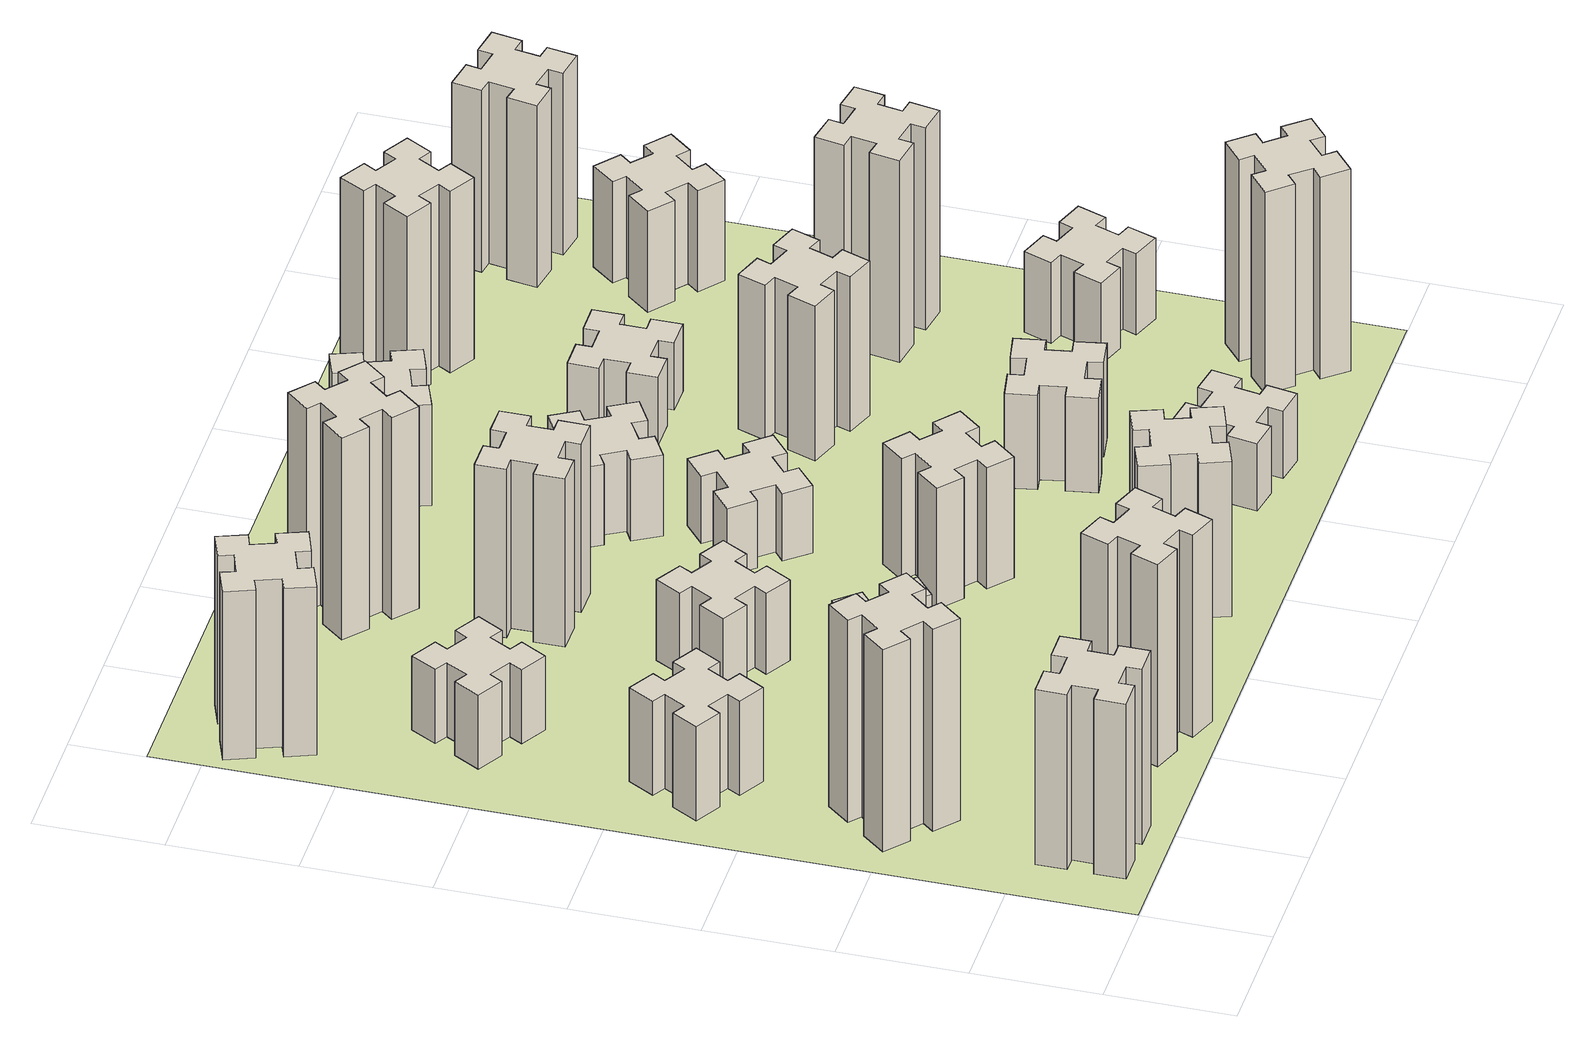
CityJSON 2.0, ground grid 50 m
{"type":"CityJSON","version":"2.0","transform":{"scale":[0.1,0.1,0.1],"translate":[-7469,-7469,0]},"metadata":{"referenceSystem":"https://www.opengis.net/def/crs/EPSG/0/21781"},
"CityObjects":{
"building1":{"type":"Building","attributes":{"class":"1000","function":"1000","usage":"1000","yearOfConstruction":2016,"roofType":"1000","measuredHeight":78,"storeysAboveGround":30,"storeysBelowGround":0},"geometry":[{"type":"Solid","lod":"1","boundaries":[[[[0,1,2,3,4,5,6,7,8,9,10,11,12,13,14,15,16,17,18,19]],[[17,16,20,21]],[[16,15,22,20]],[[15,14,23,22]],[[14,13,24,23]],[[13,12,25,24]],[[12,11,26,25]],[[11,10,27,26]],[[10,9,28,27]],[[9,8,29,28]],[[8,7,30,29]],[[7,6,31,30]],[[6,5,32,31]],[[5,4,33,32]],[[4,3,34,33]],[[3,2,35,34]],[[2,1,36,35]],[[1,0,37,36]],[[0,19,38,37]],[[19,18,39,38]],[[18,17,21,39]],[[24,25,26,27,28,29,30,31,32,33,34,35,36,37,38,39,21,20,22,23]]]]}]},
"building2":{"type":"Building","attributes":{"class":"1000","function":"1000","usage":"1000","yearOfConstruction":2016,"roofType":"1000","measuredHeight":90,"storeysAboveGround":30,"storeysBelowGround":0},"geometry":[{"type":"Solid","lod":"1","boundaries":[[[[40,41,42,43,44,45,46,47,48,49,50,51,52,53,54,55,56,57,58,59]],[[57,56,60,61]],[[56,55,62,60]],[[55,54,63,62]],[[54,53,64,63]],[[53,52,65,64]],[[52,51,66,65]],[[51,50,67,66]],[[50,49,68,67]],[[49,48,69,68]],[[48,47,70,69]],[[47,46,71,70]],[[46,45,72,71]],[[45,44,73,72]],[[44,43,74,73]],[[43,42,75,74]],[[42,41,76,75]],[[41,40,77,76]],[[40,59,78,77]],[[59,58,79,78]],[[58,57,61,79]],[[64,65,66,67,68,69,70,71,72,73,74,75,76,77,78,79,61,60,62,63]]]]}]},
"building3":{"type":"Building","attributes":{"class":"1000","function":"1000","usage":"1000","yearOfConstruction":2016,"roofType":"1000","measuredHeight":42,"storeysAboveGround":30,"storeysBelowGround":0},"geometry":[{"type":"Solid","lod":"1","boundaries":[[[[80,81,82,83,84,85,86,87,88,89,90,91,92,93,94,95,96,97,98,99]],[[97,96,100,101]],[[96,95,102,100]],[[95,94,103,102]],[[94,93,104,103]],[[93,92,105,104]],[[92,91,106,105]],[[91,90,107,106]],[[90,89,108,107]],[[89,88,109,108]],[[88,87,110,109]],[[87,86,111,110]],[[86,85,112,111]],[[85,84,113,112]],[[84,83,114,113]],[[83,82,115,114]],[[82,81,116,115]],[[81,80,117,116]],[[80,99,118,117]],[[99,98,119,118]],[[98,97,101,119]],[[104,105,106,107,108,109,110,111,112,113,114,115,116,117,118,119,101,100,102,103]]]]}]},
"building4":{"type":"Building","attributes":{"class":"1000","function":"1000","usage":"1000","yearOfConstruction":2016,"roofType":"1000","measuredHeight":90,"storeysAboveGround":30,"storeysBelowGround":0},"geometry":[{"type":"Solid","lod":"1","boundaries":[[[[120,121,122,123,124,125,126,127,128,129,130,131,132,133,134,135,136,137,138,139]],[[137,136,140,141]],[[136,135,142,140]],[[135,134,143,142]],[[134,133,144,143]],[[133,132,145,144]],[[132,131,146,145]],[[131,130,147,146]],[[130,129,148,147]],[[129,128,149,148]],[[128,127,150,149]],[[127,126,151,150]],[[126,125,152,151]],[[125,124,153,152]],[[124,123,154,153]],[[123,122,155,154]],[[122,121,156,155]],[[121,120,157,156]],[[120,139,158,157]],[[139,138,159,158]],[[138,137,141,159]],[[144,145,146,147,148,149,150,151,152,153,154,155,156,157,158,159,141,140,142,143]]]]}]},
"building5":{"type":"Building","attributes":{"class":"1000","function":"1000","usage":"1000","yearOfConstruction":2016,"roofType":"1000","measuredHeight":33,"storeysAboveGround":30,"storeysBelowGround":0},"geometry":[{"type":"Solid","lod":"1","boundaries":[[[[160,161,162,163,164,165,166,167,168,169,170,171,172,173,174,175,176,177,178,179]],[[177,176,180,181]],[[176,175,182,180]],[[175,174,183,182]],[[174,173,184,183]],[[173,172,185,184]],[[172,171,186,185]],[[171,170,187,186]],[[170,169,188,187]],[[169,168,189,188]],[[168,167,190,189]],[[167,166,191,190]],[[166,165,192,191]],[[165,164,193,192]],[[164,163,194,193]],[[163,162,195,194]],[[162,161,196,195]],[[161,160,197,196]],[[160,179,198,197]],[[179,178,199,198]],[[178,177,181,199]],[[184,185,186,187,188,189,190,191,192,193,194,195,196,197,198,199,181,180,182,183]]]]}]},
"building6":{"type":"Building","attributes":{"class":"1000","function":"1000","usage":"1000","yearOfConstruction":2016,"roofType":"1000","measuredHeight":75,"storeysAboveGround":30,"storeysBelowGround":0},"geometry":[{"type":"Solid","lod":"1","boundaries":[[[[200,201,202,203,204,205,206,207,208,209,210,211,212,213,214,215,216,217,218,219]],[[217,216,220,221]],[[216,215,222,220]],[[215,214,223,222]],[[214,213,224,223]],[[213,212,225,224]],[[212,211,226,225]],[[211,210,227,226]],[[210,209,228,227]],[[209,208,229,228]],[[208,207,230,229]],[[207,206,231,230]],[[206,205,232,231]],[[205,204,233,232]],[[204,203,234,233]],[[203,202,235,234]],[[202,201,236,235]],[[201,200,237,236]],[[200,219,238,237]],[[219,218,239,238]],[[218,217,221,239]],[[224,225,226,227,228,229,230,231,232,233,234,235,236,237,238,239,221,220,222,223]]]]}]},
"building7":{"type":"Building","attributes":{"class":"1000","function":"1000","usage":"1000","yearOfConstruction":2016,"roofType":"1000","measuredHeight":33,"storeysAboveGround":30,"storeysBelowGround":0},"geometry":[{"type":"Solid","lod":"1","boundaries":[[[[240,241,242,243,244,245,246,247,248,249,250,251,252,253,254,255,256,257,258,259]],[[257,256,260,261]],[[256,255,262,260]],[[255,254,263,262]],[[254,253,264,263]],[[253,252,265,264]],[[252,251,266,265]],[[251,250,267,266]],[[250,249,268,267]],[[249,248,269,268]],[[248,247,270,269]],[[247,246,271,270]],[[246,245,272,271]],[[245,244,273,272]],[[244,243,274,273]],[[243,242,275,274]],[[242,241,276,275]],[[241,240,277,276]],[[240,259,278,277]],[[259,258,279,278]],[[258,257,261,279]],[[264,265,266,267,268,269,270,271,272,273,274,275,276,277,278,279,261,260,262,263]]]]}]},
"building8":{"type":"Building","attributes":{"class":"1000","function":"1000","usage":"1000","yearOfConstruction":2016,"roofType":"1000","measuredHeight":36,"storeysAboveGround":30,"storeysBelowGround":0},"geometry":[{"type":"Solid","lod":"1","boundaries":[[[[280,281,282,283,284,285,286,287,288,289,290,291,292,293,294,295,296,297,298,299]],[[297,296,300,301]],[[296,295,302,300]],[[295,294,303,302]],[[294,293,304,303]],[[293,292,305,304]],[[292,291,306,305]],[[291,290,307,306]],[[290,289,308,307]],[[289,288,309,308]],[[288,287,310,309]],[[287,286,311,310]],[[286,285,312,311]],[[285,284,313,312]],[[284,283,314,313]],[[283,282,315,314]],[[282,281,316,315]],[[281,280,317,316]],[[280,299,318,317]],[[299,298,319,318]],[[298,297,301,319]],[[304,305,306,307,308,309,310,311,312,313,314,315,316,317,318,319,301,300,302,303]]]]}]},
"building9":{"type":"Building","attributes":{"class":"1000","function":"1000","usage":"1000","yearOfConstruction":2016,"roofType":"1000","measuredHeight":75,"storeysAboveGround":30,"storeysBelowGround":0},"geometry":[{"type":"Solid","lod":"1","boundaries":[[[[320,321,322,323,324,325,326,327,328,329,330,331,332,333,334,335,336,337,338,339]],[[337,336,340,341]],[[336,335,342,340]],[[335,334,343,342]],[[334,333,344,343]],[[333,332,345,344]],[[332,331,346,345]],[[331,330,347,346]],[[330,329,348,347]],[[329,328,349,348]],[[328,327,350,349]],[[327,326,351,350]],[[326,325,352,351]],[[325,324,353,352]],[[324,323,354,353]],[[323,322,355,354]],[[322,321,356,355]],[[321,320,357,356]],[[320,339,358,357]],[[339,338,359,358]],[[338,337,341,359]],[[344,345,346,347,348,349,350,351,352,353,354,355,356,357,358,359,341,340,342,343]]]]}]},
"building10":{"type":"Building","attributes":{"class":"1000","function":"1000","usage":"1000","yearOfConstruction":2016,"roofType":"1000","measuredHeight":69,"storeysAboveGround":30,"storeysBelowGround":0},"geometry":[{"type":"Solid","lod":"1","boundaries":[[[[360,361,362,363,364,365,366,367,368,369,370,371,372,373,374,375,376,377,378,379]],[[377,376,380,381]],[[376,375,382,380]],[[375,374,383,382]],[[374,373,384,383]],[[373,372,385,384]],[[372,371,386,385]],[[371,370,387,386]],[[370,369,388,387]],[[369,368,389,388]],[[368,367,390,389]],[[367,366,391,390]],[[366,365,392,391]],[[365,364,393,392]],[[364,363,394,393]],[[363,362,395,394]],[[362,361,396,395]],[[361,360,397,396]],[[360,379,398,397]],[[379,378,399,398]],[[378,377,381,399]],[[384,385,386,387,388,389,390,391,392,393,394,395,396,397,398,399,381,380,382,383]]]]}]},
"building11":{"type":"Building","attributes":{"class":"1000","function":"1000","usage":"1000","yearOfConstruction":2016,"roofType":"1000","measuredHeight":90,"storeysAboveGround":30,"storeysBelowGround":0},"geometry":[{"type":"Solid","lod":"1","boundaries":[[[[400,401,402,403,404,405,406,407,408,409,410,411,412,413,414,415,416,417,418,419]],[[417,416,420,421]],[[416,415,422,420]],[[415,414,423,422]],[[414,413,424,423]],[[413,412,425,424]],[[412,411,426,425]],[[411,410,427,426]],[[410,409,428,427]],[[409,408,429,428]],[[408,407,430,429]],[[407,406,431,430]],[[406,405,432,431]],[[405,404,433,432]],[[404,403,434,433]],[[403,402,435,434]],[[402,401,436,435]],[[401,400,437,436]],[[400,419,438,437]],[[419,418,439,438]],[[418,417,421,439]],[[424,425,426,427,428,429,430,431,432,433,434,435,436,437,438,439,421,420,422,423]]]]}]},
"building12":{"type":"Building","attributes":{"class":"1000","function":"1000","usage":"1000","yearOfConstruction":2016,"roofType":"1000","measuredHeight":54,"storeysAboveGround":30,"storeysBelowGround":0},"geometry":[{"type":"Solid","lod":"1","boundaries":[[[[440,441,442,443,444,445,446,447,448,449,450,451,452,453,454,455,456,457,458,459]],[[457,456,460,461]],[[456,455,462,460]],[[455,454,463,462]],[[454,453,464,463]],[[453,452,465,464]],[[452,451,466,465]],[[451,450,467,466]],[[450,449,468,467]],[[449,448,469,468]],[[448,447,470,469]],[[447,446,471,470]],[[446,445,472,471]],[[445,444,473,472]],[[444,443,474,473]],[[443,442,475,474]],[[442,441,476,475]],[[441,440,477,476]],[[440,459,478,477]],[[459,458,479,478]],[[458,457,461,479]],[[464,465,466,467,468,469,470,471,472,473,474,475,476,477,478,479,461,460,462,463]]]]}]},
"building13":{"type":"Building","attributes":{"class":"1000","function":"1000","usage":"1000","yearOfConstruction":2016,"roofType":"1000","measuredHeight":30,"storeysAboveGround":30,"storeysBelowGround":0},"geometry":[{"type":"Solid","lod":"1","boundaries":[[[[480,481,482,483,484,485,486,487,488,489,490,491,492,493,494,495,496,497,498,499]],[[497,496,500,501]],[[496,495,502,500]],[[495,494,503,502]],[[494,493,504,503]],[[493,492,505,504]],[[492,491,506,505]],[[491,490,507,506]],[[490,489,508,507]],[[489,488,509,508]],[[488,487,510,509]],[[487,486,511,510]],[[486,485,512,511]],[[485,484,513,512]],[[484,483,514,513]],[[483,482,515,514]],[[482,481,516,515]],[[481,480,517,516]],[[480,499,518,517]],[[499,498,519,518]],[[498,497,501,519]],[[504,505,506,507,508,509,510,511,512,513,514,515,516,517,518,519,501,500,502,503]]]]}]},
"building14":{"type":"Building","attributes":{"class":"1000","function":"1000","usage":"1000","yearOfConstruction":2016,"roofType":"1000","measuredHeight":36,"storeysAboveGround":30,"storeysBelowGround":0},"geometry":[{"type":"Solid","lod":"1","boundaries":[[[[520,521,522,523,524,525,526,527,528,529,530,531,532,533,534,535,536,537,538,539]],[[537,536,540,541]],[[536,535,542,540]],[[535,534,543,542]],[[534,533,544,543]],[[533,532,545,544]],[[532,531,546,545]],[[531,530,547,546]],[[530,529,548,547]],[[529,528,549,548]],[[528,527,550,549]],[[527,526,551,550]],[[526,525,552,551]],[[525,524,553,552]],[[524,523,554,553]],[[523,522,555,554]],[[522,521,556,555]],[[521,520,557,556]],[[520,539,558,557]],[[539,538,559,558]],[[538,537,541,559]],[[544,545,546,547,548,549,550,551,552,553,554,555,556,557,558,559,541,540,542,543]]]]}]},
"building15":{"type":"Building","attributes":{"class":"1000","function":"1000","usage":"1000","yearOfConstruction":2016,"roofType":"1000","measuredHeight":30,"storeysAboveGround":30,"storeysBelowGround":0},"geometry":[{"type":"Solid","lod":"1","boundaries":[[[[560,561,562,563,564,565,566,567,568,569,570,571,572,573,574,575,576,577,578,579]],[[577,576,580,581]],[[576,575,582,580]],[[575,574,583,582]],[[574,573,584,583]],[[573,572,585,584]],[[572,571,586,585]],[[571,570,587,586]],[[570,569,588,587]],[[569,568,589,588]],[[568,567,590,589]],[[567,566,591,590]],[[566,565,592,591]],[[565,564,593,592]],[[564,563,594,593]],[[563,562,595,594]],[[562,561,596,595]],[[561,560,597,596]],[[560,579,598,597]],[[579,578,599,598]],[[578,577,581,599]],[[584,585,586,587,588,589,590,591,592,593,594,595,596,597,598,599,581,580,582,583]]]]}]},
"building16":{"type":"Building","attributes":{"class":"1000","function":"1000","usage":"1000","yearOfConstruction":2016,"roofType":"1000","measuredHeight":45,"storeysAboveGround":30,"storeysBelowGround":0},"geometry":[{"type":"Solid","lod":"1","boundaries":[[[[600,601,602,603,604,605,606,607,608,609,610,611,612,613,614,615,616,617,618,619]],[[617,616,620,621]],[[616,615,622,620]],[[615,614,623,622]],[[614,613,624,623]],[[613,612,625,624]],[[612,611,626,625]],[[611,610,627,626]],[[610,609,628,627]],[[609,608,629,628]],[[608,607,630,629]],[[607,606,631,630]],[[606,605,632,631]],[[605,604,633,632]],[[604,603,634,633]],[[603,602,635,634]],[[602,601,636,635]],[[601,600,637,636]],[[600,619,638,637]],[[619,618,639,638]],[[618,617,621,639]],[[624,625,626,627,628,629,630,631,632,633,634,635,636,637,638,639,621,620,622,623]]]]}]},
"building17":{"type":"Building","attributes":{"class":"1000","function":"1000","usage":"1000","yearOfConstruction":2016,"roofType":"1000","measuredHeight":42,"storeysAboveGround":30,"storeysBelowGround":0},"geometry":[{"type":"Solid","lod":"1","boundaries":[[[[640,641,642,643,644,645,646,647,648,649,650,651,652,653,654,655,656,657,658,659]],[[657,656,660,661]],[[656,655,662,660]],[[655,654,663,662]],[[654,653,664,663]],[[653,652,665,664]],[[652,651,666,665]],[[651,650,667,666]],[[650,649,668,667]],[[649,648,669,668]],[[648,647,670,669]],[[647,646,671,670]],[[646,645,672,671]],[[645,644,673,672]],[[644,643,674,673]],[[643,642,675,674]],[[642,641,676,675]],[[641,640,677,676]],[[640,659,678,677]],[[659,658,679,678]],[[658,657,661,679]],[[664,665,666,667,668,669,670,671,672,673,674,675,676,677,678,679,661,660,662,663]]]]}]},
"building18":{"type":"Building","attributes":{"class":"1000","function":"1000","usage":"1000","yearOfConstruction":2016,"roofType":"1000","measuredHeight":69,"storeysAboveGround":30,"storeysBelowGround":0},"geometry":[{"type":"Solid","lod":"1","boundaries":[[[[680,681,682,683,684,685,686,687,688,689,690,691,692,693,694,695,696,697,698,699]],[[697,696,700,701]],[[696,695,702,700]],[[695,694,703,702]],[[694,693,704,703]],[[693,692,705,704]],[[692,691,706,705]],[[691,690,707,706]],[[690,689,708,707]],[[689,688,709,708]],[[688,687,710,709]],[[687,686,711,710]],[[686,685,712,711]],[[685,684,713,712]],[[684,683,714,713]],[[683,682,715,714]],[[682,681,716,715]],[[681,680,717,716]],[[680,699,718,717]],[[699,698,719,718]],[[698,697,701,719]],[[704,705,706,707,708,709,710,711,712,713,714,715,716,717,718,719,701,700,702,703]]]]}]},
"building19":{"type":"Building","attributes":{"class":"1000","function":"1000","usage":"1000","yearOfConstruction":2016,"roofType":"1000","measuredHeight":30,"storeysAboveGround":30,"storeysBelowGround":0},"geometry":[{"type":"Solid","lod":"1","boundaries":[[[[720,721,722,723,724,725,726,727,728,729,730,731,732,733,734,735,736,737,738,739]],[[737,736,740,741]],[[736,735,742,740]],[[735,734,743,742]],[[734,733,744,743]],[[733,732,745,744]],[[732,731,746,745]],[[731,730,747,746]],[[730,729,748,747]],[[729,728,749,748]],[[728,727,750,749]],[[727,726,751,750]],[[726,725,752,751]],[[725,724,753,752]],[[724,723,754,753]],[[723,722,755,754]],[[722,721,756,755]],[[721,720,757,756]],[[720,739,758,757]],[[739,738,759,758]],[[738,737,741,759]],[[744,745,746,747,748,749,750,751,752,753,754,755,756,757,758,759,741,740,742,743]]]]}]},
"building20":{"type":"Building","attributes":{"class":"1000","function":"1000","usage":"1000","yearOfConstruction":2016,"roofType":"1000","measuredHeight":90,"storeysAboveGround":30,"storeysBelowGround":0},"geometry":[{"type":"Solid","lod":"1","boundaries":[[[[760,761,762,763,764,765,766,767,768,769,770,771,772,773,774,775,776,777,778,779]],[[777,776,780,781]],[[776,775,782,780]],[[775,774,783,782]],[[774,773,784,783]],[[773,772,785,784]],[[772,771,786,785]],[[771,770,787,786]],[[770,769,788,787]],[[769,768,789,788]],[[768,767,790,789]],[[767,766,791,790]],[[766,765,792,791]],[[765,764,793,792]],[[764,763,794,793]],[[763,762,795,794]],[[762,761,796,795]],[[761,760,797,796]],[[760,779,798,797]],[[779,778,799,798]],[[778,777,781,799]],[[784,785,786,787,788,789,790,791,792,793,794,795,796,797,798,799,781,780,782,783]]]]}]},
"building21":{"type":"Building","attributes":{"class":"1000","function":"1000","usage":"1000","yearOfConstruction":2016,"roofType":"1000","measuredHeight":81,"storeysAboveGround":30,"storeysBelowGround":0},"geometry":[{"type":"Solid","lod":"1","boundaries":[[[[800,801,802,803,804,805,806,807,808,809,810,811,812,813,814,815,816,817,818,819]],[[817,816,820,821]],[[816,815,822,820]],[[815,814,823,822]],[[814,813,824,823]],[[813,812,825,824]],[[812,811,826,825]],[[811,810,827,826]],[[810,809,828,827]],[[809,808,829,828]],[[808,807,830,829]],[[807,806,831,830]],[[806,805,832,831]],[[805,804,833,832]],[[804,803,834,833]],[[803,802,835,834]],[[802,801,836,835]],[[801,800,837,836]],[[800,819,838,837]],[[819,818,839,838]],[[818,817,821,839]],[[824,825,826,827,828,829,830,831,832,833,834,835,836,837,838,839,821,820,822,823]]]]}]},
"building22":{"type":"Building","attributes":{"class":"1000","function":"1000","usage":"1000","yearOfConstruction":2016,"roofType":"1000","measuredHeight":36,"storeysAboveGround":30,"storeysBelowGround":0},"geometry":[{"type":"Solid","lod":"1","boundaries":[[[[840,841,842,843,844,845,846,847,848,849,850,851,852,853,854,855,856,857,858,859]],[[857,856,860,861]],[[856,855,862,860]],[[855,854,863,862]],[[854,853,864,863]],[[853,852,865,864]],[[852,851,866,865]],[[851,850,867,866]],[[850,849,868,867]],[[849,848,869,868]],[[848,847,870,869]],[[847,846,871,870]],[[846,845,872,871]],[[845,844,873,872]],[[844,843,874,873]],[[843,842,875,874]],[[842,841,876,875]],[[841,840,877,876]],[[840,859,878,877]],[[859,858,879,878]],[[858,857,861,879]],[[864,865,866,867,868,869,870,871,872,873,874,875,876,877,878,879,861,860,862,863]]]]}]},
"building23":{"type":"Building","attributes":{"class":"1000","function":"1000","usage":"1000","yearOfConstruction":2016,"roofType":"1000","measuredHeight":90,"storeysAboveGround":30,"storeysBelowGround":0},"geometry":[{"type":"Solid","lod":"1","boundaries":[[[[880,881,882,883,884,885,886,887,888,889,890,891,892,893,894,895,896,897,898,899]],[[897,896,900,901]],[[896,895,902,900]],[[895,894,903,902]],[[894,893,904,903]],[[893,892,905,904]],[[892,891,906,905]],[[891,890,907,906]],[[890,889,908,907]],[[889,888,909,908]],[[888,887,910,909]],[[887,886,911,910]],[[886,885,912,911]],[[885,884,913,912]],[[884,883,914,913]],[[883,882,915,914]],[[882,881,916,915]],[[881,880,917,916]],[[880,899,918,917]],[[899,898,919,918]],[[898,897,901,919]],[[904,905,906,907,908,909,910,911,912,913,914,915,916,917,918,919,901,900,902,903]]]]}]},
"building24":{"type":"Building","attributes":{"class":"1000","function":"1000","usage":"1000","yearOfConstruction":2016,"roofType":"1000","measuredHeight":45,"storeysAboveGround":30,"storeysBelowGround":0},"geometry":[{"type":"Solid","lod":"1","boundaries":[[[[920,921,922,923,924,925,926,927,928,929,930,931,932,933,934,935,936,937,938,939]],[[937,936,940,941]],[[936,935,942,940]],[[935,934,943,942]],[[934,933,944,943]],[[933,932,945,944]],[[932,931,946,945]],[[931,930,947,946]],[[930,929,948,947]],[[929,928,949,948]],[[928,927,950,949]],[[927,926,951,950]],[[926,925,952,951]],[[925,924,953,952]],[[924,923,954,953]],[[923,922,955,954]],[[922,921,956,955]],[[921,920,957,956]],[[920,939,958,957]],[[939,938,959,958]],[[938,937,941,959]],[[944,945,946,947,948,949,950,951,952,953,954,955,956,957,958,959,941,940,942,943]]]]}]},
"building25":{"type":"Building","attributes":{"class":"1000","function":"1000","usage":"1000","yearOfConstruction":2016,"roofType":"1000","measuredHeight":81,"storeysAboveGround":30,"storeysBelowGround":0},"geometry":[{"type":"Solid","lod":"1","boundaries":[[[[960,961,962,963,964,965,966,967,968,969,970,971,972,973,974,975,976,977,978,979]],[[977,976,980,981]],[[976,975,982,980]],[[975,974,983,982]],[[974,973,984,983]],[[973,972,985,984]],[[972,971,986,985]],[[971,970,987,986]],[[970,969,988,987]],[[969,968,989,988]],[[968,967,990,989]],[[967,966,991,990]],[[966,965,992,991]],[[965,964,993,992]],[[964,963,994,993]],[[963,962,995,994]],[[962,961,996,995]],[[961,960,997,996]],[[960,979,998,997]],[[979,978,999,998]],[[978,977,981,999]],[[984,985,986,987,988,989,990,991,992,993,994,995,996,997,998,999,981,980,982,983]]]]}]},
"landuse1":{"type":"LandUse","attributes":{"name":"plot1","function":"1010"},"geometry":[{"type":"MultiSurface","lod":"1","boundaries":[[[1000,1001,1002,1003]]]}]}
},
"vertices":[
[265,325,0],[265,225,0],[205,225,0],[205,105,0],[325,105,0],[325,165,0],[425,165,0],[425,105,0],[545,105,0],[545,225,0],[485,225,0],[485,325,0],[545,325,0],[545,445,0],[425,445,0],[425,385,0],[325,385,0],[325,445,0],[205,445,0],[205,325,0],[325,385,780],[325,445,780],[425,385,780],[425,445,780],[545,445,780],[545,325,780],[485,325,780],[485,225,780],[545,225,780],[545,105,780],[425,105,780],[425,165,780],[325,165,780],[325,105,780],[205,105,780],[205,225,780],[265,225,780],[265,325,780],[205,325,780],[205,445,780],
[484,1067,0],[408,1132,0],[446,1178,0],[354,1255,0],[277,1163,0],[323,1124,0],[259,1048,0],[213,1086,0],[136,994,0],[228,917,0],[266,963,0],[343,899,0],[304,853,0],[396,776,0],[473,868,0],[427,906,0],[492,983,0],[538,944,0],[615,1036,0],[523,1113,0],[492,983,900],[538,944,900],[427,906,900],[473,868,900],[396,776,900],[304,853,900],[343,899,900],[266,963,900],[228,917,900],[136,994,900],[213,1086,900],[259,1048,900],[323,1124,900],[277,1163,900],[354,1255,900],[446,1178,900],[408,1132,900],[484,1067,900],[523,1113,900],[615,1036,900],
[474,1826,0],[387,1876,0],[417,1928,0],[313,1988,0],[253,1884,0],[305,1854,0],[255,1767,0],[203,1797,0],[143,1693,0],[247,1633,0],[277,1685,0],[364,1635,0],[334,1583,0],[438,1523,0],[498,1627,0],[446,1657,0],[496,1744,0],[548,1714,0],[608,1818,0],[504,1878,0],[496,1744,420],[548,1714,420],[446,1657,420],[498,1627,420],[438,1523,420],[334,1583,420],[364,1635,420],[277,1685,420],[247,1633,420],[143,1693,420],[203,1797,420],[255,1767,420],[305,1854,420],[253,1884,420],[313,1988,420],[417,1928,420],[387,1876,420],[474,1826,420],[504,1878,420],[608,1818,420],
[1029,360,0],[995,266,0],[939,287,0],[897,174,0],[1010,133,0],[1031,189,0],[1125,155,0],[1104,99,0],[1217,57,0],[1258,170,0],[1202,191,0],[1236,285,0],[1292,264,0],[1333,377,0],[1220,418,0],[1200,362,0],[1106,396,0],[1127,452,0],[1014,493,0],[973,380,0],[1106,396,900],[1127,452,900],[1200,362,900],[1220,418,900],[1333,377,900],[1292,264,900],[1236,285,900],[1202,191,900],[1258,170,900],[1217,57,900],[1104,99,900],[1125,155,900],[1031,189,900],[1010,133,900],[897,174,900],[939,287,900],[995,266,900],[1029,360,900],[973,380,900],[1014,493,900],
[377,2525,0],[464,2475,0],[434,2423,0],[538,2363,0],[598,2467,0],[546,2497,0],[596,2584,0],[648,2554,0],[708,2658,0],[604,2718,0],[574,2666,0],[487,2716,0],[517,2768,0],[413,2828,0],[353,2724,0],[405,2694,0],[355,2607,0],[303,2637,0],[243,2533,0],[347,2473,0],[355,2607,330],[303,2637,330],[405,2694,330],[353,2724,330],[413,2828,330],[517,2768,330],[487,2716,330],[574,2666,330],[604,2718,330],[708,2658,330],[648,2554,330],[596,2584,330],[546,2497,330],[598,2467,330],[538,2363,330],[434,2423,330],[464,2475,330],[377,2525,330],[347,2473,330],[243,2533,330],
[155,3345,0],[189,3251,0],[133,3230,0],[174,3117,0],[287,3159,0],[266,3215,0],[360,3249,0],[380,3193,0],[493,3234,0],[452,3347,0],[396,3326,0],[362,3420,0],[418,3440,0],[377,3553,0],[264,3512,0],[285,3456,0],[191,3422,0],[170,3478,0],[57,3437,0],[99,3324,0],[191,3422,750],[170,3478,750],[285,3456,750],[264,3512,750],[377,3553,750],[418,3440,750],[362,3420,750],[396,3326,750],[452,3347,750],[493,3234,750],[380,3193,750],[360,3249,750],[266,3215,750],[287,3159,750],[174,3117,750],[133,3230,750],[189,3251,750],[155,3345,750],[99,3324,750],[57,3437,750],
[1083,1332,0],[1006,1267,0],[968,1313,0],[876,1236,0],[953,1144,0],[999,1183,0],[1063,1106,0],[1017,1068,0],[1094,976,0],[1186,1053,0],[1148,1099,0],[1224,1163,0],[1263,1117,0],[1355,1194,0],[1278,1286,0],[1232,1248,0],[1167,1324,0],[1213,1363,0],[1136,1455,0],[1044,1378,0],[1167,1324,330],[1213,1363,330],[1232,1248,330],[1278,1286,330],[1355,1194,330],[1263,1117,330],[1224,1163,330],[1148,1099,330],[1186,1053,330],[1094,976,330],[1017,1068,330],[1063,1106,330],[999,1183,330],[953,1144,330],[876,1236,330],[968,1313,330],[1006,1267,330],[1083,1332,330],[1044,1378,330],[1136,1455,330],
[1045,1954,0],[995,1867,0],[943,1897,0],[883,1793,0],[987,1733,0],[1017,1785,0],[1104,1735,0],[1074,1683,0],[1178,1623,0],[1238,1727,0],[1186,1757,0],[1236,1844,0],[1288,1814,0],[1348,1918,0],[1244,1978,0],[1214,1926,0],[1127,1976,0],[1157,2028,0],[1053,2088,0],[993,1984,0],[1127,1976,360],[1157,2028,360],[1214,1926,360],[1244,1978,360],[1348,1918,360],[1288,1814,360],[1236,1844,360],[1186,1757,360],[1238,1727,360],[1178,1623,360],[1074,1683,360],[1104,1735,360],[1017,1785,360],[987,1733,360],[883,1793,360],[943,1897,360],[995,1867,360],[1045,1954,360],[993,1984,360],[1053,2088,360],
[1325,2545,0],[1325,2645,0],[1385,2645,0],[1385,2765,0],[1265,2765,0],[1265,2705,0],[1165,2705,0],[1165,2765,0],[1045,2765,0],[1045,2645,0],[1105,2645,0],[1105,2545,0],[1045,2545,0],[1045,2425,0],[1165,2425,0],[1165,2485,0],[1265,2485,0],[1265,2425,0],[1385,2425,0],[1385,2545,0],[1265,2485,750],[1265,2425,750],[1165,2485,750],[1165,2425,750],[1045,2425,750],[1045,2545,750],[1105,2545,750],[1105,2645,750],[1045,2645,750],[1045,2765,750],[1165,2765,750],[1165,2705,750],[1265,2705,750],[1265,2765,750],[1385,2765,750],[1385,2645,750],[1325,2645,750],[1325,2545,750],[1385,2545,750],[1385,2425,750],
[1965,496,0],[1871,462,0],[1850,518,0],[1737,477,0],[1779,364,0],[1835,385,0],[1869,291,0],[1813,270,0],[1854,157,0],[1967,199,0],[1946,255,0],[2040,289,0],[2060,233,0],[2173,274,0],[2132,387,0],[2076,366,0],[2042,460,0],[2098,480,0],[2057,593,0],[1944,552,0],[2042,460,690],[2098,480,690],[2076,366,690],[2132,387,690],[2173,274,690],[2060,233,690],[2040,289,690],[1946,255,690],[1967,199,690],[1854,157,690],[1813,270,690],[1869,291,690],[1835,385,690],[1779,364,690],[1737,477,690],[1850,518,690],[1871,462,690],[1965,496,690],[1944,552,690],[2057,593,690],
[1006,3183,0],[1083,3119,0],[1044,3073,0],[1136,2996,0],[1213,3088,0],[1167,3126,0],[1232,3203,0],[1278,3164,0],[1355,3256,0],[1263,3333,0],[1224,3287,0],[1148,3352,0],[1186,3398,0],[1094,3475,0],[1017,3383,0],[1063,3344,0],[999,3268,0],[953,3306,0],[876,3214,0],[968,3137,0],[999,3268,900],[953,3306,900],[1063,3344,900],[1017,3383,900],[1094,3475,900],[1186,3398,900],[1148,3352,900],[1224,3287,900],[1263,3333,900],[1355,3256,900],[1278,3164,900],[1232,3203,900],[1167,3126,900],[1213,3088,900],[1136,2996,900],[1044,3073,900],[1083,3119,900],[1006,3183,900],[968,3137,900],[876,3214,900],
[1746,1163,0],[1823,1099,0],[1784,1053,0],[1876,976,0],[1953,1068,0],[1907,1106,0],[1972,1183,0],[2018,1144,0],[2095,1236,0],[2003,1313,0],[1964,1267,0],[1888,1332,0],[1926,1378,0],[1834,1455,0],[1757,1363,0],[1803,1324,0],[1739,1248,0],[1693,1286,0],[1616,1194,0],[1708,1117,0],[1739,1248,540],[1693,1286,540],[1803,1324,540],[1757,1363,540],[1834,1455,540],[1926,1378,540],[1888,1332,540],[1964,1267,540],[2003,1313,540],[2095,1236,540],[2018,1144,540],[1972,1183,540],[1907,1106,540],[1953,1068,540],[1876,976,540],[1784,1053,540],[1823,1099,540],[1746,1163,540],[1708,1117,540],[1616,1194,540],
[1972,1988,0],[1907,2064,0],[1953,2103,0],[1876,2195,0],[1784,2118,0],[1823,2072,0],[1746,2007,0],[1708,2053,0],[1616,1976,0],[1693,1884,0],[1739,1923,0],[1803,1846,0],[1757,1808,0],[1834,1716,0],[1926,1793,0],[1888,1839,0],[1964,1903,0],[2003,1857,0],[2095,1934,0],[2018,2026,0],[1964,1903,300],[2003,1857,300],[1888,1839,300],[1926,1793,300],[1834,1716,300],[1757,1808,300],[1803,1846,300],[1739,1923,300],[1693,1884,300],[1616,1976,300],[1708,2053,300],[1746,2007,300],[1823,2072,300],[1784,2118,300],[1876,2195,300],[1953,2103,300],[1907,2064,300],[1972,1988,300],[2018,2026,300],[2095,1934,300],
[1976,2507,0],[1926,2594,0],[1978,2624,0],[1918,2728,0],[1814,2668,0],[1844,2616,0],[1757,2566,0],[1727,2618,0],[1623,2558,0],[1683,2454,0],[1735,2484,0],[1785,2397,0],[1733,2367,0],[1793,2263,0],[1897,2323,0],[1867,2375,0],[1954,2425,0],[1984,2373,0],[2088,2433,0],[2028,2537,0],[1954,2425,360],[1984,2373,360],[1867,2375,360],[1897,2323,360],[1793,2263,360],[1733,2367,360],[1785,2397,360],[1735,2484,360],[1683,2454,360],[1623,2558,360],[1727,2618,360],[1757,2566,360],[1844,2616,360],[1814,2668,360],[1918,2728,360],[1978,2624,360],[1926,2594,360],[1976,2507,360],[2028,2537,360],[2088,2433,360],
[2596,444,0],[2578,345,0],[2519,356,0],[2498,237,0],[2617,217,0],[2627,276,0],[2725,258,0],[2715,199,0],[2833,178,0],[2854,297,0],[2795,307,0],[2812,405,0],[2871,395,0],[2892,513,0],[2774,534,0],[2764,475,0],[2665,492,0],[2676,551,0],[2557,572,0],[2537,454,0],[2665,492,300],[2676,551,300],[2764,475,300],[2774,534,300],[2892,513,300],[2871,395,300],[2812,405,300],[2795,307,300],[2854,297,300],[2833,178,300],[2715,199,300],[2725,258,300],[2627,276,300],[2617,217,300],[2498,237,300],[2519,356,300],[2578,345,300],[2596,444,300],[2537,454,300],[2557,572,300],
[1846,3215,0],[1940,3249,0],[1960,3193,0],[2073,3234,0],[2032,3347,0],[1976,3326,0],[1942,3420,0],[1998,3440,0],[1957,3553,0],[1844,3512,0],[1865,3456,0],[1771,3422,0],[1750,3478,0],[1637,3437,0],[1679,3324,0],[1735,3345,0],[1769,3251,0],[1713,3230,0],[1754,3117,0],[1867,3159,0],[1769,3251,450],[1713,3230,450],[1735,3345,450],[1679,3324,450],[1637,3437,450],[1750,3478,450],[1771,3422,450],[1865,3456,450],[1844,3512,450],[1957,3553,450],[1998,3440,450],[1942,3420,450],[1976,3326,450],[2032,3347,450],[2073,3234,450],[1960,3193,450],[1940,3249,450],[1846,3215,450],[1867,3159,450],[1754,3117,450],
[2625,1132,0],[2527,1115,0],[2517,1174,0],[2398,1153,0],[2419,1035,0],[2478,1045,0],[2496,947,0],[2437,937,0],[2457,818,0],[2576,839,0],[2565,898,0],[2664,916,0],[2674,857,0],[2792,877,0],[2771,996,0],[2712,985,0],[2695,1084,0],[2754,1094,0],[2733,1212,0],[2615,1191,0],[2695,1084,420],[2754,1094,420],[2712,985,420],[2771,996,420],[2792,877,420],[2674,857,420],[2664,916,420],[2565,898,420],[2576,839,420],[2457,818,420],[2437,937,420],[2496,947,420],[2478,1045,420],[2419,1035,420],[2398,1153,420],[2517,1174,420],[2527,1115,420],[2625,1132,420],[2615,1191,420],[2733,1212,420],
[2682,1871,0],[2716,1965,0],[2772,1944,0],[2813,2057,0],[2700,2098,0],[2680,2042,0],[2586,2076,0],[2607,2132,0],[2494,2173,0],[2453,2060,0],[2509,2040,0],[2475,1946,0],[2419,1967,0],[2377,1854,0],[2490,1813,0],[2511,1869,0],[2605,1835,0],[2584,1779,0],[2697,1737,0],[2738,1850,0],[2605,1835,690],[2584,1779,690],[2511,1869,690],[2490,1813,690],[2377,1854,690],[2419,1967,690],[2475,1946,690],[2509,2040,690],[2453,2060,690],[2494,2173,690],[2607,2132,690],[2586,2076,690],[2680,2042,690],[2700,2098,690],[2813,2057,690],[2772,1944,690],[2716,1965,690],[2682,1871,690],[2738,1850,690],[2697,1737,690],
[2605,2545,0],[2605,2645,0],[2665,2645,0],[2665,2765,0],[2545,2765,0],[2545,2705,0],[2445,2705,0],[2445,2765,0],[2325,2765,0],[2325,2645,0],[2385,2645,0],[2385,2545,0],[2325,2545,0],[2325,2425,0],[2445,2425,0],[2445,2485,0],[2545,2485,0],[2545,2425,0],[2665,2425,0],[2665,2545,0],[2545,2485,300],[2545,2425,300],[2445,2485,300],[2445,2425,300],[2325,2425,300],[2325,2545,300],[2385,2545,300],[2385,2645,300],[2325,2645,300],[2325,2765,300],[2445,2765,300],[2445,2705,300],[2545,2705,300],[2545,2765,300],[2665,2765,300],[2665,2645,300],[2605,2645,300],[2605,2545,300],[2665,2545,300],[2665,2425,300],
[3468,259,0],[3544,323,0],[3583,277,0],[3675,354,0],[3598,446,0],[3552,408,0],[3487,484,0],[3533,523,0],[3456,615,0],[3364,538,0],[3403,492,0],[3326,427,0],[3288,473,0],[3196,396,0],[3273,304,0],[3319,343,0],[3383,266,0],[3337,228,0],[3414,136,0],[3506,213,0],[3383,266,900],[3337,228,900],[3319,343,900],[3273,304,900],[3196,396,900],[3288,473,900],[3326,427,900],[3403,492,900],[3364,538,900],[3456,615,900],[3533,523,900],[3487,484,900],[3552,408,900],[3598,446,900],[3675,354,900],[3583,277,900],[3544,323,900],[3468,259,900],[3506,213,900],[3414,136,900],
[2694,3506,0],[2607,3556,0],[2637,3608,0],[2533,3668,0],[2473,3564,0],[2525,3534,0],[2475,3447,0],[2423,3477,0],[2363,3373,0],[2467,3313,0],[2497,3365,0],[2584,3315,0],[2554,3263,0],[2658,3203,0],[2718,3307,0],[2666,3337,0],[2716,3424,0],[2768,3394,0],[2828,3498,0],[2724,3558,0],[2716,3424,810],[2768,3394,810],[2666,3337,810],[2718,3307,810],[2658,3203,810],[2554,3263,810],[2584,3315,810],[2497,3365,810],[2467,3313,810],[2363,3373,810],[2423,3477,810],[2475,3447,810],[2525,3534,810],[2473,3564,810],[2533,3668,810],[2637,3608,810],[2607,3556,810],[2694,3506,810],[2724,3558,810],[2828,3498,810],
[3351,1029,0],[3445,995,0],[3424,939,0],[3537,897,0],[3578,1010,0],[3522,1031,0],[3556,1125,0],[3612,1104,0],[3653,1217,0],[3540,1258,0],[3520,1202,0],[3426,1236,0],[3447,1292,0],[3334,1333,0],[3293,1220,0],[3349,1200,0],[3315,1106,0],[3259,1127,0],[3217,1014,0],[3330,973,0],[3315,1106,360],[3259,1127,360],[3349,1200,360],[3293,1220,360],[3334,1333,360],[3447,1292,360],[3426,1236,360],[3520,1202,360],[3540,1258,360],[3653,1217,360],[3612,1104,360],[3556,1125,360],[3522,1031,360],[3578,1010,360],[3537,897,360],[3424,939,360],[3445,995,360],[3351,1029,360],[3330,973,360],[3217,1014,360],
[3335,1787,0],[3352,1885,0],[3411,1875,0],[3432,1993,0],[3314,2014,0],[3304,1955,0],[3205,1972,0],[3216,2031,0],[3097,2052,0],[3077,1934,0],[3136,1924,0],[3118,1825,0],[3059,1836,0],[3038,1717,0],[3157,1697,0],[3167,1756,0],[3265,1738,0],[3255,1679,0],[3373,1658,0],[3394,1777,0],[3265,1738,900],[3255,1679,900],[3167,1756,900],[3157,1697,900],[3038,1717,900],[3059,1836,900],[3118,1825,900],[3136,1924,900],[3077,1934,900],[3097,2052,900],[3216,2031,900],[3205,1972,900],[3304,1955,900],[3314,2014,900],[3432,1993,900],[3411,1875,900],[3352,1885,900],[3335,1787,900],[3394,1777,900],[3373,1658,900],
[3444,2747,0],[3368,2812,0],[3406,2858,0],[3314,2935,0],[3237,2843,0],[3283,2804,0],[3219,2728,0],[3173,2766,0],[3096,2674,0],[3188,2597,0],[3226,2643,0],[3303,2579,0],[3264,2533,0],[3356,2456,0],[3433,2548,0],[3387,2586,0],[3452,2663,0],[3498,2624,0],[3575,2716,0],[3483,2793,0],[3452,2663,450],[3498,2624,450],[3387,2586,450],[3433,2548,450],[3356,2456,450],[3264,2533,450],[3303,2579,450],[3226,2643,450],[3188,2597,450],[3096,2674,450],[3173,2766,450],[3219,2728,450],[3283,2804,450],[3237,2843,450],[3314,2935,450],[3406,2858,450],[3368,2812,450],[3444,2747,450],[3483,2793,450],[3575,2716,450],
[3435,3167,0],[3452,3265,0],[3511,3255,0],[3532,3373,0],[3414,3394,0],[3404,3335,0],[3305,3352,0],[3316,3411,0],[3197,3432,0],[3177,3314,0],[3236,3304,0],[3218,3205,0],[3159,3216,0],[3138,3097,0],[3257,3077,0],[3267,3136,0],[3365,3118,0],[3355,3059,0],[3473,3038,0],[3494,3157,0],[3365,3118,810],[3355,3059,810],[3267,3136,810],[3257,3077,810],[3138,3097,810],[3159,3216,810],[3218,3205,810],[3236,3304,810],[3177,3314,810],[3197,3432,810],[3316,3411,810],[3305,3352,810],[3404,3335,810],[3414,3394,810],[3532,3373,810],[3511,3255,810],[3452,3265,810],[3435,3167,810],[3494,3157,810],[3473,3038,810],
[5,3705,0],[3705,3705,0],[3705,5,0],[5,5,0]
]}
